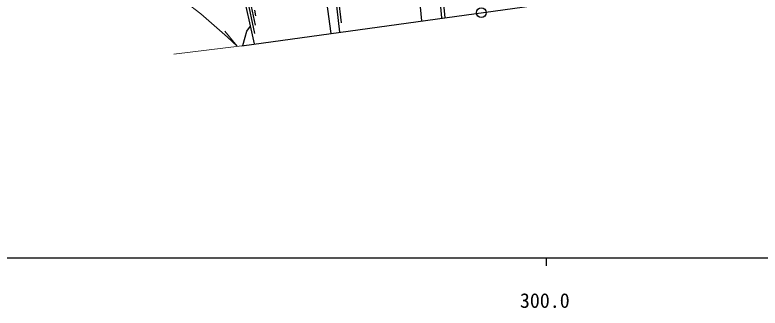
# Model space of a CAD drawing. Units: millimetres at full size, sheet at 1:1000; details may follow other scales. Extents: x 40000 to 680000, y 20000 to 380000.
# Drawn here: x 301508 to 394797, y 198715 to 235397 of the extents above; entities that cross this region are included whole.
import ezdxf
from ezdxf.enums import TextEntityAlignment as Align

# ---------------------------------------------------------------- set-up
doc = ezdxf.new("R2010")
doc.units = ezdxf.units.MM
doc.header["$LTSCALE"] = 1000
doc.linetypes.add('DASHED', pattern=[7.5, 6, -1.5])
for name, color, linetype, lineweight in [('M-BGD', 7, 'Continuous', 25), ('M-BMK-OTRS', 5, 'Continuous', 25), ('M-BMK-SRVR', 3, 'Continuous', 25), ('M-STR-HTXT', 7, 'Continuous', 13), ('M-TTL-BAND', 7, 'Continuous', 25)]:
    doc.layers.add(name, color=color, linetype=linetype, lineweight=lineweight)
doc.styles.add('ＭＳ ゴシック', font='')
doc.styles.get('ＭＳ ゴシック').set_extended_font_data('MS Gothic')

msp = doc.modelspace()

# ---------------------------------------------------------------- linework, layer by layer
at = {"layer": 'M-BGD'}
for p, q in [((341797, 239389), (342346, 234420)), ((330452, 237961), (331509, 233074)), ((330957, 237047), (331591, 234115)), ((331493, 235987), (331641, 235302))]:
    msp.add_line(p, q, dxfattribs=at)
for points in [[(296263, 291422), (304828, 290041), (314130, 288161), (317829, 287114), (323352, 284574), (327238, 282531), (331889, 279333), (336300, 275860), (340161, 272107), (343795, 267968), (347073, 263126), (349044, 259297), (351055, 254344), (352973, 248260), (354032, 243217), (354551, 239185), (354918, 235015)], [(329314, 268638), (326244, 269984), (321599, 271148), (320230, 272492), (324748, 273340), (334377, 273401), (336590, 273196), (338093, 271634), (340429, 268937), (342680, 265738), (345447, 261162), (347776, 256299), (350243, 250696), (351154, 247809), (352392, 234646)], [(342175, 233235), (341525, 239119), (340239, 244846), (337962, 252330), (334641, 258509), (334412, 261269), (333790, 262008)], [(331487, 231759), (329976, 238746), (329931, 245844), (330572, 251817), (333545, 257929), (336775, 252296), (339066, 244489), (340227, 239205), (341073, 233083)], [(330057, 231562), (330315, 232593), (330540, 233351), (331000, 234008)]]:
    msp.add_lwpolyline(points, dxfattribs=at)
at = {"layer": 'M-BGD', "linetype": 'DASHED'}
msp.add_lwpolyline([(296315, 291818), (304899, 290435), (314224, 288550), (317968, 287490), (323528, 284933), (327445, 282874), (332126, 279655), (336564, 276161), (340452, 272383), (344112, 268213), (347418, 263331), (349408, 259465), (351432, 254480), (353360, 248361), (354427, 243283), (354949, 239228), (355317, 235050)], dxfattribs=at)
at = {"layer": 'M-BMK-OTRS'}
msp.add_line((329927, 231544), (387126, 239442), dxfattribs=at)
at = {"layer": 'M-BMK-SRVR'}
msp.add_circle((359905, 235683), 600, dxfattribs=at)
at = {"layer": 'M-STR-HTXT'}
for p, q in [((329328, 231470), (327790, 233384)), ((329927, 231544), (321408, 230495))]:
    msp.add_line(p, q, dxfattribs=at)
msp.add_lwpolyline([(301405, 250061), (305201, 248200), (306753, 247393), (309061, 246108), (310920, 245054), (312149, 244422), (315358, 242390), (317170, 241188), (318428, 240262), (319696, 239419), (321517, 238091), (322838, 237025), (324785, 235532), (328105, 232619), (329328, 231470)], dxfattribs=at)
at = {"layer": 'M-TTL-BAND'}
for p, q in [((40000, 205000), (579000, 205000)), ((368000, 205000), (368000, 204000))]:
    msp.add_line(p, q, dxfattribs=at)

# ---------------------------------------------------------------- texts
at = {"layer": 'M-TTL-BAND', "style": 'ＭＳ ゴシック'}
msp.add_text('300.0', height=1833, dxfattribs=at).set_placement((367844, 198195), align=Align.BOTTOM_CENTER)

doc.saveas('drawing.dxf')
